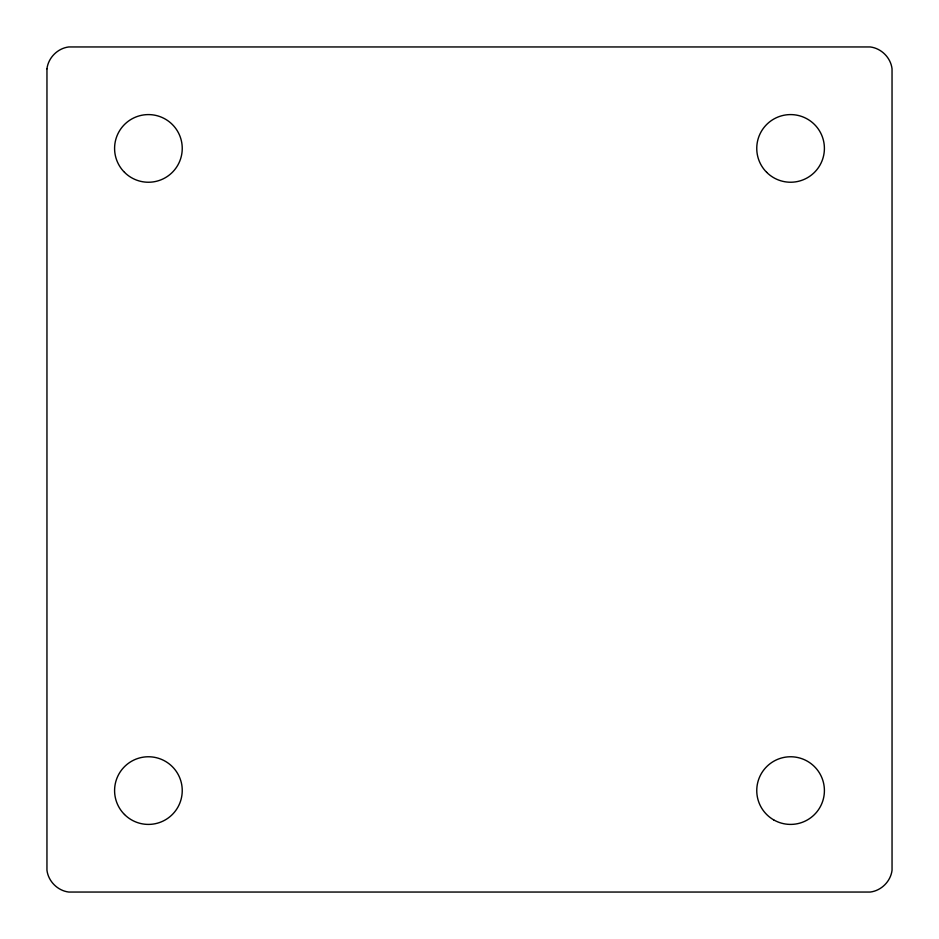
<?xml version="1.0" encoding="UTF-8"?>
<svg xmlns="http://www.w3.org/2000/svg" width="939" height="939" viewBox="0 0 939 939"><rect width="100%" height="100%" fill="white"/><g stroke="black" fill="none" stroke-linecap="round" stroke-linejoin="round"><path stroke-width="1.41" d="M46.962 68.793L46.95 870.207C48.288 881.322 57.678 890.712 68.793 892.05L870.207 892.05C881.322 890.712 890.712 881.322 892.05 870.207L892.038 68.782C890.712 57.678 881.322 48.288 870.207 46.95L68.793 46.95C57.678 48.288 48.288 57.69 46.962 68.793M124.5 814.5A33.816 33.816 0 0 0 181.086 799.335A33.816 33.816 0 0 0 139.665 757.914A33.816 33.816 0 0 0 124.5 814.5M124.5 172.33A33.816 33.816 0 0 0 181.086 157.177A33.816 33.816 0 0 0 139.665 115.743A33.816 33.816 0 0 0 124.5 172.33M773.677 819.876A33.816 33.816 0 0 0 824.407 790.579A33.816 33.816 0 0 0 773.677 761.294A33.816 33.816 0 0 0 773.677 819.876M766.67 172.33A33.816 33.816 0 0 0 823.245 157.177A33.816 33.816 0 0 0 781.823 115.743A33.816 33.816 0 0 0 766.67 172.33"/></g></svg>
